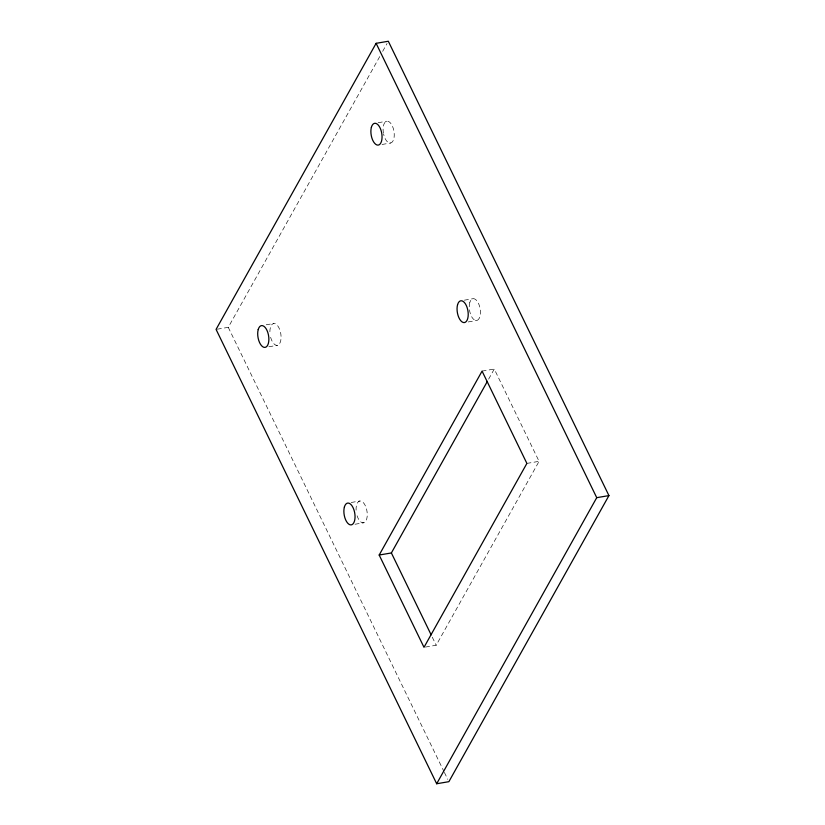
<?xml version="1.0" encoding="UTF-8"?>
<svg xmlns="http://www.w3.org/2000/svg" width="825" height="825" viewBox="0 0 825 825"><rect width="100%" height="100%" fill="white"/><g stroke="black" fill="none" stroke-linecap="round" stroke-linejoin="round"><path stroke-width="0.62" stroke-dasharray="4.12 3.09" d="M217.284 329.196L228.267 327.329L380.16 55.832M382.666 51.346L387.059 43.498M488.627 379.139L494.268 369.043L539.086 461.33L436.188 645.243L423.998 647.316M378.18 122.698L386.719 121.244M382.068 144.458L390.607 143.003M266.217 324.792L273.539 323.544M464.362 300.176L472.9 298.722M268.888 346.758L277.427 345.304M468.249 321.936L476.788 320.482M482.068 371.116L494.268 369.043M526.886 463.403L539.086 461.33M351.182 502.477L359.721 501.022M355.07 524.236L363.608 522.782M432.269 637.168L436.188 645.243M228.267 327.329L443.819 771.251M444.376 772.406L447.758 779.357M383.419 133.217A11.055 5.362 80.4 0 1 389.441 122.028A11.055 5.362 80.4 0 1 393.174 140.611A11.055 5.362 80.4 0 1 383.604 134.155M269.888 331.733A11.055 5.362 80.4 0 1 277.674 325.762A11.055 5.362 80.4 0 1 279.355 343.984A11.055 5.362 80.4 0 1 270.239 335.517M356.091 510.149A11.055 5.362 80.4 0 1 363.082 502.363A11.055 5.362 80.4 0 1 366.269 520.193A11.055 5.362 80.4 0 1 357.101 515.78M469.755 302.682A11.055 5.362 80.4 0 0 475.365 320.389A11.055 5.362 80.4 0 0 479.407 305.735A11.055 5.362 80.4 0 0 469.755 302.682"/><path stroke-width="1.24" d="M376.118 43.323L216.068 329.402L436.683 783.75L448.882 781.677L608.933 495.598L388.317 41.25L376.118 43.323L596.733 497.671L436.683 783.75M379.18 555.029L482.068 371.116L526.886 463.403L423.998 647.316L379.18 555.029L391.38 552.956L487.369 381.377M596.733 497.671L608.933 495.598M391.38 552.956L431.155 634.858M344.376 507.055A11.055 5.362 80.4 0 0 349.986 524.772A11.055 5.362 80.4 0 0 354.028 510.108A11.055 5.362 80.4 0 0 344.376 507.055M258.204 329.577A11.055 5.362 80.4 0 0 263.804 347.284A11.055 5.362 80.4 0 0 267.857 332.63A11.055 5.362 80.4 0 0 258.204 329.577M371.384 127.277A11.055 5.362 80.4 0 0 376.984 144.983A11.055 5.362 80.4 0 0 381.037 130.329A11.055 5.362 80.4 0 0 371.384 127.277M457.555 304.755A11.055 5.362 80.4 0 0 463.165 322.462A11.055 5.362 80.4 0 0 467.208 307.808A11.055 5.362 80.4 0 0 457.555 304.755"/></g></svg>
